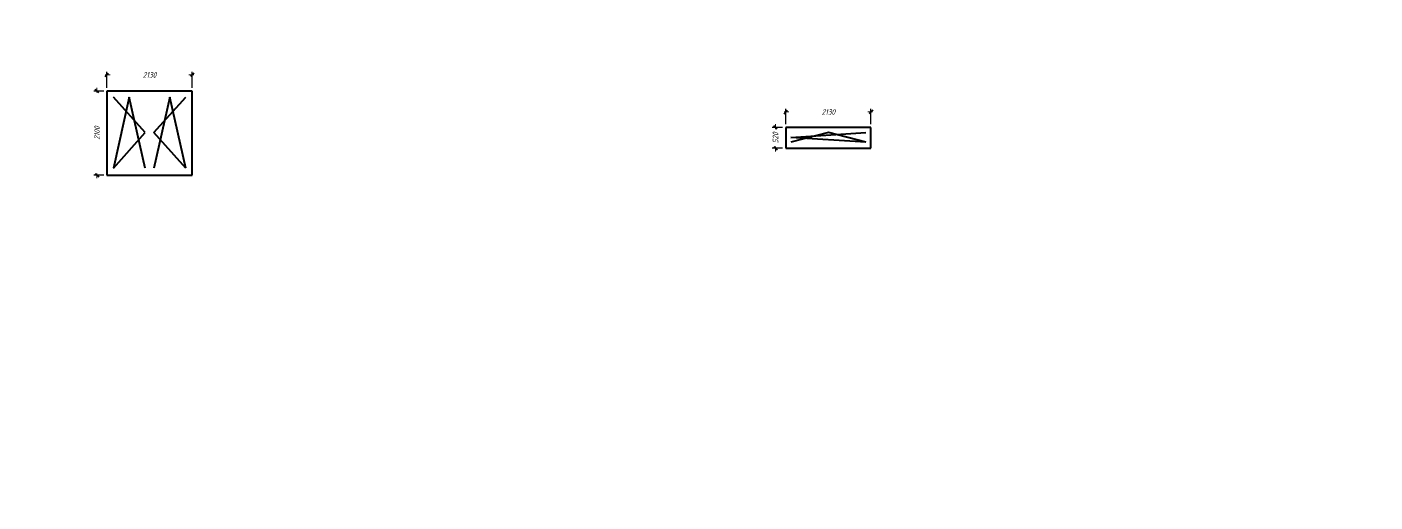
# Model space of a CAD drawing. Header units: millimetres. Extents: x 0 to 4200, y 0 to 297.
# Drawn here: x 3358 to 4200, y 0 to 297 of the extents above; entities that cross this region are included whole.
import ezdxf

# ---------------------------------------------------------------- set-up
doc = ezdxf.new("R2010")
doc.units = ezdxf.units.MM
doc.linetypes.add('K5LT_BASIC', pattern=[0])
doc.linetypes.add('K5LT_THIN', pattern=[0])
doc.layers.add('Системный слой', color=7, linetype='Continuous')
doc.styles.add('KDIMTEXTSTYLE', font='GOST_AU.SHX', dxfattribs={"width": 0.96, "oblique": 15, "height": 5})
doc.dimstyles.new('KDIMSTYLE (0.03)', dxfattribs={"dimtxt": 5, "dimasz": 1, "dimexe": 2, "dimexo": 0, "dimgap": 1, "dimtad": 1, "dimlfac": 40, "dimtxsty": 'KDIMTEXTSTYLE', "dimsah": 1, "dimcen": 0, "dimdle": 1, "dimadec": 0, "dimazin": 0, "dimtfac": 0.667, "dimtmove": 0, "dimatfit": 3, "dimfxl": 0, "dimtvp": 1, "dimtolj": 1, "dimtzin": 0, "dimarcsym": 0})

# ---------------------------------------------------------------- blocks, each defined once
blk = doc.blocks.new('KDIMARROW_03')
at = {"layer": 'Системный слой', "color": 0, "linetype": 'K5LT_BASIC', "lineweight": 40}
blk.add_line((-1.06, -1.06), (1.06, 1.06), dxfattribs=at)
at = {"layer": 'Системный слой', "color": 0, "linetype": 'K5LT_THIN', "lineweight": 18}
for q in [(-1, 0), (2, 0)]:
    blk.add_line((0, 0), q, dxfattribs=at)

msp = doc.modelspace()

# ---------------------------------------------------------------- linework, layer by layer
at = {"layer": 'Системный слой', "color": 5, "linetype": 'K5LT_BASIC', "lineweight": 40}
for p, q in [((3461.15225, 256.91538), (3407.90225, 256.91538)), ((3407.90225, 256.91538), (3407.90225, 204.41538)), ((3431.80225, 230.95288), (3411.95225, 253.11538)), ((3421.87725, 253.11538), (3411.95225, 208.79038)), ((3431.80225, 208.79038), (3421.87725, 253.11538)), ((3437.25225, 230.95288), (3457.10225, 253.11538)), ((3447.17725, 253.11538), (3437.25225, 208.79038)), ((3457.10225, 208.79038), (3447.17725, 253.11538)), ((3461.15225, 204.41538), (3461.15225, 256.91538)), ((3411.95225, 208.79038), (3431.80225, 230.95288)), ((3457.10225, 208.79038), (3437.25225, 230.95288)), ((3885.14749, 234.18754), (3831.89749, 234.18754)), ((3831.89749, 234.18754), (3831.89749, 221.18754)), ((3835.09749, 227.97504), (3881.94749, 230.98754)), ((3858.52249, 230.98754), (3835.09749, 224.96254)), ((3881.94749, 224.96254), (3835.09749, 227.97504)), ((3881.94749, 224.96254), (3858.52249, 230.98754)), ((3885.14749, 221.18754), (3885.14749, 234.18754)), ((3831.89749, 221.18754), (3885.14749, 221.18754)), ((3407.90225, 204.41538), (3461.15225, 204.41538))]:
    msp.add_line(p, q, dxfattribs=at)

# ---------------------------------------------------------------- dimensions: what is measured, and where the dimension line sits
at = {"layer": 'Системный слой', "color": 7}
for base, p1, p2, location in [((3407.90225, 267.01475), (3461.15225, 256.91538), (3407.90225, 256.91538), (3434.52725, 267.01475)), ((3831.89749, 243.83987), (3885.14749, 234.18754), (3831.89749, 234.18754), (3858.52249, 243.83987))]:
    msp.add_linear_dim(base=base, p1=p1, p2=p2, location=location, dimstyle='KDIMSTYLE (0.03)', override={"dimexo": 2, "dimpost": '\\H3.5;\\W0.965;\\Q15;<>', "dimblk1": 'KDIMARROW_03', "dimblk2": 'KDIMARROW_03', "dimse1": 0, "dimse2": 0, "dimclrt": 7, "dimtolj": 1}, dxfattribs=at).render()
for base, p1, p2, location in [((3401.69576, 256.91538), (3407.90225, 204.41538), (3407.90225, 256.91538), (3401.69576, 230.66538)), ((3825.49235, 234.18754), (3831.89749, 221.18754), (3831.89749, 234.18754), (3825.49235, 227.68754))]:
    msp.add_linear_dim(base=base, p1=p1, p2=p2, angle=90, location=location, dimstyle='KDIMSTYLE (0.03)', override={"dimexo": 2, "dimpost": '\\H3.5;\\W0.965;\\Q15;<>', "dimblk1": 'KDIMARROW_03', "dimblk2": 'KDIMARROW_03', "dimse1": 0, "dimse2": 0, "dimclrt": 7, "dimtolj": 1}, dxfattribs=at).render()

doc.saveas('drawing.dxf')
